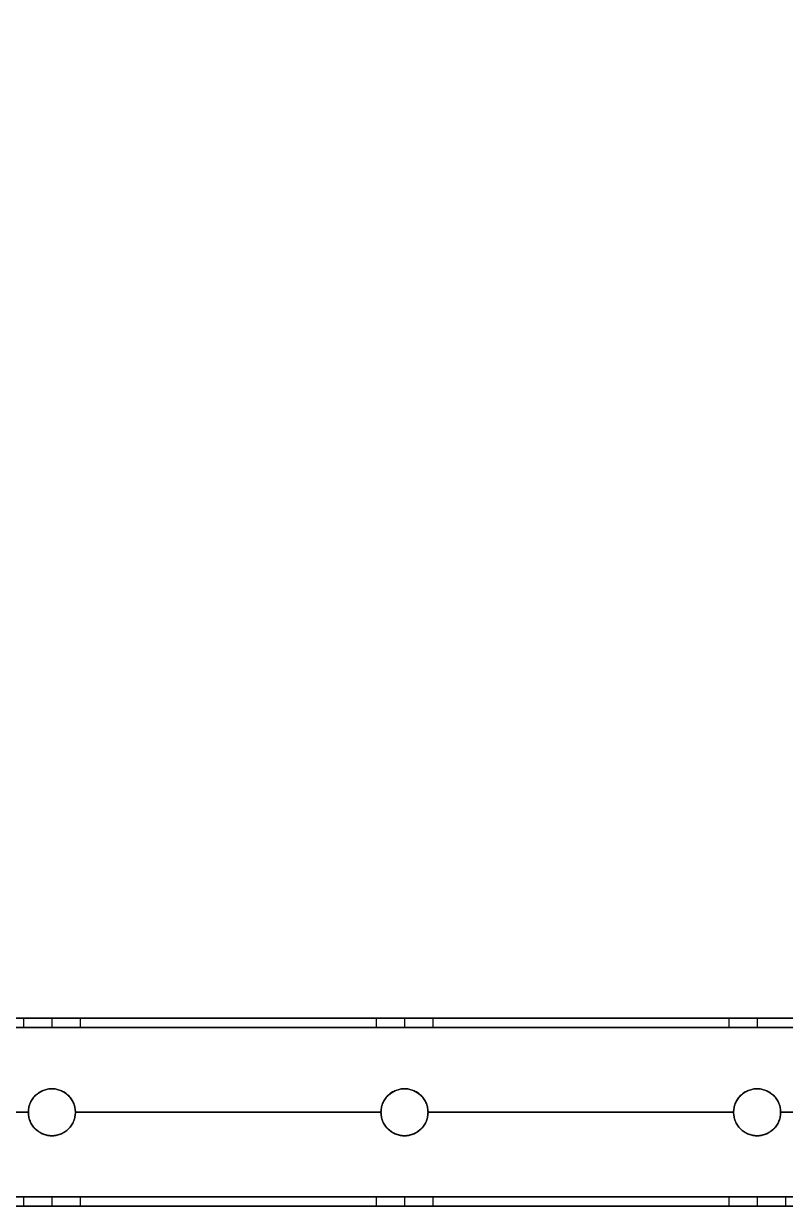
# Model space of a CAD drawing. Header units: millimetres. Extents: x -5956 to -4640, y -5088 to -3772.
# Drawn here: x -5791.6 to -5629.6, y -5087.9 to -4836.4 of the extents above; entities that cross this region are included whole.
import ezdxf

# ---------------------------------------------------------------- set-up
doc = ezdxf.new("R2010")
doc.units = ezdxf.units.MM
doc.header["$MEASUREMENT"] = 0
doc.layers.add('staal', color=5, linetype='Continuous', true_color=0x0000ff)

msp = doc.modelspace()

# ---------------------------------------------------------------- linework, layer by layer
at = {"layer": 'staal'}
for p, q in [((-5791.61, -5047.89, 1641.01), (-5791.61, -5049.89, 1641.01)), ((-5791.61, -5047.89, -404.81), (-5791.61, -5049.89, -404.81)), ((-5785.61, -5047.89, 1647.01), (-5785.61, -5049.89, 1647.01)), ((-5785.61, -5047.89, 1635.01), (-5785.61, -5049.89, 1635.01)), ((-5785.61, -5047.89, -398.81), (-5785.61, -5049.89, -398.81)), ((-5785.61, -5047.89, -410.81), (-5785.61, -5049.89, -410.81)), ((-5779.61, -5047.89, 1641.01), (-5779.61, -5049.89, 1641.01)), ((-5779.61, -5047.89, -404.81), (-5779.61, -5049.89, -404.81)), ((-5716.61, -5047.89, 1641.01), (-5716.61, -5049.89, 1641.01)), ((-5716.61, -5047.89, -404.81), (-5716.61, -5049.89, -404.81)), ((-5710.61, -5047.89, 1647.01), (-5710.61, -5049.89, 1647.01)), ((-5710.61, -5047.89, 1635.01), (-5710.61, -5049.89, 1635.01)), ((-5710.61, -5047.89, -398.81), (-5710.61, -5049.89, -398.81)), ((-5710.61, -5047.89, -410.81), (-5710.61, -5049.89, -410.81)), ((-5704.61, -5047.89, 1641.01), (-5704.61, -5049.89, 1641.01)), ((-5704.61, -5047.89, -404.81), (-5704.61, -5049.89, -404.81)), ((-5641.61, -5047.89, 1641.01), (-5641.61, -5049.89, 1641.01)), ((-5641.61, -5047.89, -404.81), (-5641.61, -5049.89, -404.81)), ((-5635.61, -5047.89, 1647.01), (-5635.61, -5049.89, 1647.01)), ((-5635.61, -5047.89, 1635.01), (-5635.61, -5049.89, 1635.01)), ((-5635.61, -5047.89, -398.81), (-5635.61, -5049.89, -398.81)), ((-5635.61, -5047.89, -410.81), (-5635.61, -5049.89, -410.81)), ((-5785.61, -5062.89, 1621.01), (-5785.61, -5062.89, 1623.01)), ((-5785.61, -5062.89, 1659.01), (-5785.61, -5062.89, 1661.01)), ((-5785.61, -5062.89, -424.81), (-5785.61, -5062.89, -422.81)), ((-5785.61, -5062.89, -386.81), (-5785.61, -5062.89, -384.81)), ((-5710.61, -5062.89, 1621.01), (-5710.61, -5062.89, 1623.01)), ((-5710.61, -5062.89, 1659.01), (-5710.61, -5062.89, 1661.01)), ((-5710.61, -5062.89, -424.81), (-5710.61, -5062.89, -422.81)), ((-5710.61, -5062.89, -386.81), (-5710.61, -5062.89, -384.81)), ((-5635.61, -5062.89, 1621.01), (-5635.61, -5062.89, 1623.01)), ((-5635.61, -5062.89, 1659.01), (-5635.61, -5062.89, 1661.01)), ((-5635.61, -5062.89, -424.81), (-5635.61, -5062.89, -422.81)), ((-5635.61, -5062.89, -386.81), (-5635.61, -5062.89, -384.81)), ((-5790.61, -5067.89, 1659.01), (-5790.61, -5067.89, 1661.01)), ((-5790.61, -5067.89, 1621.01), (-5790.61, -5067.89, 1623.01)), ((-5790.61, -5067.89, -386.81), (-5790.61, -5067.89, -384.81)), ((-5790.61, -5067.89, -424.81), (-5790.61, -5067.89, -422.81)), ((-5780.61, -5067.89, 1659.01), (-5780.61, -5067.89, 1661.01)), ((-5780.61, -5067.89, 1621.01), (-5780.61, -5067.89, 1623.01)), ((-5780.61, -5067.89, -386.81), (-5780.61, -5067.89, -384.81)), ((-5780.61, -5067.89, -424.81), (-5780.61, -5067.89, -422.81)), ((-5715.61, -5067.89, 1659.01), (-5715.61, -5067.89, 1661.01)), ((-5715.61, -5067.89, 1621.01), (-5715.61, -5067.89, 1623.01)), ((-5715.61, -5067.89, -386.81), (-5715.61, -5067.89, -384.81)), ((-5715.61, -5067.89, -424.81), (-5715.61, -5067.89, -422.81)), ((-5705.61, -5067.89, 1659.01), (-5705.61, -5067.89, 1661.01)), ((-5705.61, -5067.89, 1621.01), (-5705.61, -5067.89, 1623.01)), ((-5705.61, -5067.89, -386.81), (-5705.61, -5067.89, -384.81)), ((-5705.61, -5067.89, -424.81), (-5705.61, -5067.89, -422.81)), ((-5640.61, -5067.89, 1659.01), (-5640.61, -5067.89, 1661.01)), ((-5640.61, -5067.89, 1621.01), (-5640.61, -5067.89, 1623.01)), ((-5640.61, -5067.89, -386.81), (-5640.61, -5067.89, -384.81)), ((-5640.61, -5067.89, -424.81), (-5640.61, -5067.89, -422.81)), ((-5630.61, -5067.89, 1659.01), (-5630.61, -5067.89, 1661.01)), ((-5630.61, -5067.89, 1621.01), (-5630.61, -5067.89, 1623.01)), ((-5630.61, -5067.89, -386.81), (-5630.61, -5067.89, -384.81)), ((-5630.61, -5067.89, -424.81), (-5630.61, -5067.89, -422.81)), ((-5785.61, -5072.89, 1659.01), (-5785.61, -5072.89, 1661.01)), ((-5785.61, -5072.89, 1621.01), (-5785.61, -5072.89, 1623.01)), ((-5785.61, -5072.89, -386.81), (-5785.61, -5072.89, -384.81)), ((-5785.61, -5072.89, -424.81), (-5785.61, -5072.89, -422.81)), ((-5710.61, -5072.89, 1659.01), (-5710.61, -5072.89, 1661.01)), ((-5710.61, -5072.89, 1621.01), (-5710.61, -5072.89, 1623.01)), ((-5710.61, -5072.89, -386.81), (-5710.61, -5072.89, -384.81)), ((-5710.61, -5072.89, -424.81), (-5710.61, -5072.89, -422.81)), ((-5635.61, -5072.89, 1659.01), (-5635.61, -5072.89, 1661.01)), ((-5635.61, -5072.89, 1621.01), (-5635.61, -5072.89, 1623.01)), ((-5635.61, -5072.89, -386.81), (-5635.61, -5072.89, -384.81)), ((-5635.61, -5072.89, -424.81), (-5635.61, -5072.89, -422.81)), ((-5791.61, -5085.89, -404.81), (-5791.61, -5087.89, -404.81)), ((-5785.61, -5085.89, 1647.01), (-5785.61, -5087.89, 1647.01)), ((-5785.61, -5085.89, 1635.01), (-5785.61, -5087.89, 1635.01)), ((-5785.61, -5085.89, -398.81), (-5785.61, -5087.89, -398.81)), ((-5785.61, -5085.89, -410.81), (-5785.61, -5087.89, -410.81)), ((-5779.61, -5085.89, 1641.01), (-5779.61, -5087.89, 1641.01)), ((-5779.61, -5085.89, -404.81), (-5779.61, -5087.89, -404.81)), ((-5716.61, -5085.89, 1641.01), (-5716.61, -5087.89, 1641.01)), ((-5716.61, -5085.89, -404.81), (-5716.61, -5087.89, -404.81)), ((-5710.61, -5085.89, 1647.01), (-5710.61, -5087.89, 1647.01)), ((-5710.61, -5085.89, 1635.01), (-5710.61, -5087.89, 1635.01)), ((-5710.61, -5085.89, -398.81), (-5710.61, -5087.89, -398.81)), ((-5710.61, -5085.89, -410.81), (-5710.61, -5087.89, -410.81)), ((-5704.61, -5085.89, 1641.01), (-5704.61, -5087.89, 1641.01)), ((-5704.61, -5085.89, -404.81), (-5704.61, -5087.89, -404.81)), ((-5641.61, -5085.89, 1641.01), (-5641.61, -5087.89, 1641.01)), ((-5641.61, -5085.89, -404.81), (-5641.61, -5087.89, -404.81)), ((-5635.61, -5085.89, 1647.01), (-5635.61, -5087.89, 1647.01)), ((-5635.61, -5085.89, 1635.01), (-5635.61, -5087.89, 1635.01)), ((-5635.61, -5085.89, -398.81), (-5635.61, -5087.89, -398.81)), ((-5635.61, -5085.89, -410.81), (-5635.61, -5087.89, -410.81)), ((-5629.61, -5085.89, 1641.01), (-5629.61, -5087.89, 1641.01))]:
    msp.add_line(p, q, dxfattribs=at)
for points in [[(-4640.11, -5087.89), (-5956.11, -5087.89), (-5956.11, -3771.89), (-4640.11, -3771.89)], [(-4680.11, -5047.89), (-5916.11, -5047.89), (-5916.11, -3811.89), (-4680.11, -3811.89)]]:
    msp.add_lwpolyline(points, close=True, dxfattribs=at)
for centre in [(-5785.61, -5067.89, 1621.01), (-5785.61, -5067.89, 1660.01), (-5785.61, -5067.89, 1622.01), (-5785.61, -5067.89, -424.81), (-5785.61, -5067.89, -385.81), (-5785.61, -5067.89, -423.81), (-5710.61, -5067.89, 1621.01), (-5710.61, -5067.89, 1660.01), (-5710.61, -5067.89, 1622.01), (-5710.61, -5067.89, -424.81), (-5710.61, -5067.89, -385.81), (-5710.61, -5067.89, -423.81), (-5635.61, -5067.89, 1621.01), (-5635.61, -5067.89, 1660.01), (-5635.61, -5067.89, 1622.01), (-5635.61, -5067.89, -424.81), (-5635.61, -5067.89, -385.81), (-5635.61, -5067.89, -423.81)]:
    msp.add_circle(centre, 5, dxfattribs=at)
for points in [[(-4678.11, -5049.89, 1659.01), (-5298.11, -5049.89, 1659.01), (-5918.11, -5049.89, 1659.01)], [(-4678.11, -5049.89, 1623.01), (-5298.11, -5049.89, 1623.01), (-5918.11, -5049.89, 1623.01)], [(-5918.11, -5049.89, -386.81), (-5298.11, -5049.89, -386.81), (-4678.11, -5049.89, -386.81)], [(-5918.11, -5049.89, -422.81), (-5298.11, -5049.89, -422.81), (-4678.11, -5049.89, -422.81)], [(-4680.11, -5047.89, 1621.01), (-5298.11, -5047.89, 1621.01), (-5916.11, -5047.89, 1621.01)], [(-4680.11, -5047.89, 1661.01), (-5298.11, -5047.89, 1661.01), (-5916.11, -5047.89, 1661.01)], [(-5916.11, -5047.89, -424.81), (-5298.11, -5047.89, -424.81), (-4680.11, -5047.89, -424.81)], [(-5916.11, -5047.89, -384.81), (-5298.11, -5047.89, -384.81), (-4680.11, -5047.89, -384.81)], [(-5791.61, -5047.89, 1641.01), (-5823.11, -5047.89, 1641.01), (-5854.61, -5047.89, 1641.01)], [(-5854.61, -5047.89, -404.81), (-5823.11, -5047.89, -404.81), (-5791.61, -5047.89, -404.81)], [(-5791.61, -5049.89, 1641.01), (-5823.11, -5049.89, 1641.01), (-5854.61, -5049.89, 1641.01)], [(-5854.61, -5049.89, -404.81), (-5823.11, -5049.89, -404.81), (-5791.61, -5049.89, -404.81)], [(-5716.61, -5047.89, 1641.01), (-5748.11, -5047.89, 1641.01), (-5779.61, -5047.89, 1641.01)], [(-5779.61, -5047.89, -404.81), (-5748.11, -5047.89, -404.81), (-5716.61, -5047.89, -404.81)], [(-5716.61, -5049.89, 1641.01), (-5748.11, -5049.89, 1641.01), (-5779.61, -5049.89, 1641.01)], [(-5779.61, -5049.89, -404.81), (-5748.11, -5049.89, -404.81), (-5716.61, -5049.89, -404.81)], [(-5641.61, -5047.89, 1641.01), (-5673.11, -5047.89, 1641.01), (-5704.61, -5047.89, 1641.01)], [(-5704.61, -5047.89, -404.81), (-5673.11, -5047.89, -404.81), (-5641.61, -5047.89, -404.81)], [(-5641.61, -5049.89, 1641.01), (-5673.11, -5049.89, 1641.01), (-5704.61, -5049.89, 1641.01)], [(-5704.61, -5049.89, -404.81), (-5673.11, -5049.89, -404.81), (-5641.61, -5049.89, -404.81)], [(-5566.61, -5049.89, 1641.01), (-5598.11, -5049.89, 1641.01), (-5629.61, -5049.89, 1641.01)], [(-5790.61, -5067.89, 1661.01), (-5823.11, -5067.89, 1661.01), (-5855.61, -5067.89, 1661.01)], [(-5790.61, -5067.89, 1659.01), (-5823.11, -5067.89, 1659.01), (-5855.61, -5067.89, 1659.01)], [(-5790.61, -5067.89, 1623.01), (-5823.11, -5067.89, 1623.01), (-5855.61, -5067.89, 1623.01)], [(-5790.61, -5067.89, 1621.01), (-5823.11, -5067.89, 1621.01), (-5855.61, -5067.89, 1621.01)], [(-5855.61, -5067.89, -384.81), (-5823.11, -5067.89, -384.81), (-5790.61, -5067.89, -384.81)], [(-5855.61, -5067.89, -386.81), (-5823.11, -5067.89, -386.81), (-5790.61, -5067.89, -386.81)], [(-5855.61, -5067.89, -422.81), (-5823.11, -5067.89, -422.81), (-5790.61, -5067.89, -422.81)], [(-5855.61, -5067.89, -424.81), (-5823.11, -5067.89, -424.81), (-5790.61, -5067.89, -424.81)], [(-5715.61, -5067.89, 1661.01), (-5748.11, -5067.89, 1661.01), (-5780.61, -5067.89, 1661.01)], [(-5715.61, -5067.89, 1659.01), (-5748.11, -5067.89, 1659.01), (-5780.61, -5067.89, 1659.01)], [(-5715.61, -5067.89, 1623.01), (-5748.11, -5067.89, 1623.01), (-5780.61, -5067.89, 1623.01)], [(-5715.61, -5067.89, 1621.01), (-5748.11, -5067.89, 1621.01), (-5780.61, -5067.89, 1621.01)], [(-5780.61, -5067.89, -384.81), (-5748.11, -5067.89, -384.81), (-5715.61, -5067.89, -384.81)], [(-5780.61, -5067.89, -386.81), (-5748.11, -5067.89, -386.81), (-5715.61, -5067.89, -386.81)], [(-5780.61, -5067.89, -422.81), (-5748.11, -5067.89, -422.81), (-5715.61, -5067.89, -422.81)], [(-5780.61, -5067.89, -424.81), (-5748.11, -5067.89, -424.81), (-5715.61, -5067.89, -424.81)], [(-5640.61, -5067.89, 1661.01), (-5673.11, -5067.89, 1661.01), (-5705.61, -5067.89, 1661.01)], [(-5640.61, -5067.89, 1659.01), (-5673.11, -5067.89, 1659.01), (-5705.61, -5067.89, 1659.01)], [(-5640.61, -5067.89, 1623.01), (-5673.11, -5067.89, 1623.01), (-5705.61, -5067.89, 1623.01)], [(-5640.61, -5067.89, 1621.01), (-5673.11, -5067.89, 1621.01), (-5705.61, -5067.89, 1621.01)], [(-5705.61, -5067.89, -384.81), (-5673.11, -5067.89, -384.81), (-5640.61, -5067.89, -384.81)], [(-5705.61, -5067.89, -386.81), (-5673.11, -5067.89, -386.81), (-5640.61, -5067.89, -386.81)], [(-5705.61, -5067.89, -422.81), (-5673.11, -5067.89, -422.81), (-5640.61, -5067.89, -422.81)], [(-5705.61, -5067.89, -424.81), (-5673.11, -5067.89, -424.81), (-5640.61, -5067.89, -424.81)], [(-5565.61, -5067.89, 1661.01), (-5598.11, -5067.89, 1661.01), (-5630.61, -5067.89, 1661.01)], [(-5565.61, -5067.89, 1659.01), (-5598.11, -5067.89, 1659.01), (-5630.61, -5067.89, 1659.01)], [(-5565.61, -5067.89, 1623.01), (-5598.11, -5067.89, 1623.01), (-5630.61, -5067.89, 1623.01)], [(-5565.61, -5067.89, 1621.01), (-5598.11, -5067.89, 1621.01), (-5630.61, -5067.89, 1621.01)], [(-5630.61, -5067.89, -384.81), (-5598.11, -5067.89, -384.81), (-5565.61, -5067.89, -384.81)], [(-5630.61, -5067.89, -386.81), (-5598.11, -5067.89, -386.81), (-5565.61, -5067.89, -386.81)], [(-5630.61, -5067.89, -422.81), (-5598.11, -5067.89, -422.81), (-5565.61, -5067.89, -422.81)], [(-5630.61, -5067.89, -424.81), (-5598.11, -5067.89, -424.81), (-5565.61, -5067.89, -424.81)], [(-4642.11, -5085.89, 1659.01), (-5298.11, -5085.89, 1659.01), (-5954.11, -5085.89, 1659.01)], [(-4642.11, -5085.89, 1623.01), (-5298.11, -5085.89, 1623.01), (-5954.11, -5085.89, 1623.01)], [(-5954.11, -5085.89, -386.81), (-5298.11, -5085.89, -386.81), (-4642.11, -5085.89, -386.81)], [(-5954.11, -5085.89, -422.81), (-5298.11, -5085.89, -422.81), (-4642.11, -5085.89, -422.81)], [(-5854.61, -5085.89, -404.81), (-5823.11, -5085.89, -404.81), (-5791.61, -5085.89, -404.81)], [(-5716.61, -5085.89, 1641.01), (-5748.11, -5085.89, 1641.01), (-5779.61, -5085.89, 1641.01)], [(-5779.61, -5085.89, -404.81), (-5748.11, -5085.89, -404.81), (-5716.61, -5085.89, -404.81)], [(-5641.61, -5085.89, 1641.01), (-5673.11, -5085.89, 1641.01), (-5704.61, -5085.89, 1641.01)], [(-5704.61, -5085.89, -404.81), (-5673.11, -5085.89, -404.81), (-5641.61, -5085.89, -404.81)], [(-5566.61, -5085.89, 1641.01), (-5598.11, -5085.89, 1641.01), (-5629.61, -5085.89, 1641.01)], [(-4640.11, -5087.89, 1621.01), (-5298.11, -5087.89, 1621.01), (-5956.11, -5087.89, 1621.01)], [(-4640.11, -5087.89, 1661.01), (-5298.11, -5087.89, 1661.01), (-5956.11, -5087.89, 1661.01)], [(-5956.11, -5087.89, -424.81), (-5298.11, -5087.89, -424.81), (-4640.11, -5087.89, -424.81)], [(-5956.11, -5087.89, -384.81), (-5298.11, -5087.89, -384.81), (-4640.11, -5087.89, -384.81)], [(-5854.61, -5087.89, -404.81), (-5823.11, -5087.89, -404.81), (-5791.61, -5087.89, -404.81)], [(-5716.61, -5087.89, 1641.01), (-5748.11, -5087.89, 1641.01), (-5779.61, -5087.89, 1641.01)], [(-5779.61, -5087.89, -404.81), (-5748.11, -5087.89, -404.81), (-5716.61, -5087.89, -404.81)], [(-5641.61, -5087.89, 1641.01), (-5673.11, -5087.89, 1641.01), (-5704.61, -5087.89, 1641.01)], [(-5704.61, -5087.89, -404.81), (-5673.11, -5087.89, -404.81), (-5641.61, -5087.89, -404.81)], [(-5566.61, -5087.89, 1641.01), (-5598.11, -5087.89, 1641.01), (-5629.61, -5087.89, 1641.01)]]:
    msp.add_open_spline(points, degree=2, dxfattribs=at)
for points, weights, knots in [([(-5785.61, -5047.89, 1647.01), (-5779.61, -5047.89, 1647.01), (-5779.61, -5047.89, 1641.01), (-5779.61, -5047.89, 1635.01), (-5785.61, -5047.89, 1635.01), (-5791.61, -5047.89, 1635.01), (-5791.61, -5047.89, 1641.01), (-5791.61, -5047.89, 1647.01), (-5785.61, -5047.89, 1647.01)], [1, 0.707106781187, 1, 0.707106781187, 1, 0.707106781187, 1, 0.707106781187, 1], [0, 0, 0, 7.853982, 7.853982, 15.707963, 15.707963, 23.561945, 23.561945, 31.415927, 31.415927, 31.415927]), ([(-5785.61, -5047.89, -398.81), (-5791.61, -5047.89, -398.81), (-5791.61, -5047.89, -404.81), (-5791.61, -5047.89, -410.81), (-5785.61, -5047.89, -410.81), (-5779.61, -5047.89, -410.81), (-5779.61, -5047.89, -404.81), (-5779.61, -5047.89, -398.81), (-5785.61, -5047.89, -398.81)], [1, 0.707106781187, 1, 0.707106781187, 1, 0.707106781187, 1, 0.707106781187, 1], [0, 0, 0, 7.853982, 7.853982, 15.707963, 15.707963, 23.561945, 23.561945, 31.415927, 31.415927, 31.415927]), ([(-5785.61, -5049.89, 1647.01), (-5791.61, -5049.89, 1647.01), (-5791.61, -5049.89, 1641.01), (-5791.61, -5049.89, 1635.01), (-5785.61, -5049.89, 1635.01), (-5779.61, -5049.89, 1635.01), (-5779.61, -5049.89, 1641.01), (-5779.61, -5049.89, 1647.01), (-5785.61, -5049.89, 1647.01)], [0.999999860338, 0.707106851018, 1, 0.707106781187, 1, 0.707106781187, 1, 0.707106851018, 0.999999860338], [-31.415927, -31.415927, -31.415927, -23.561946, -23.561946, -15.707963, -15.707963, -7.853981, -7.853981, 0, 0, 0]), ([(-5785.61, -5049.89, -398.81), (-5779.61, -5049.89, -398.81), (-5779.61, -5049.89, -404.81), (-5779.61, -5049.89, -410.81), (-5785.61, -5049.89, -410.81), (-5791.61, -5049.89, -410.81), (-5791.61, -5049.89, -404.81), (-5791.61, -5049.89, -398.81), (-5785.61, -5049.89, -398.81)], [1, 0.707106781187, 1, 0.707106781187, 1, 0.707106781187, 1, 0.707106781187, 1], [-31.415927, -31.415927, -31.415927, -23.561945, -23.561945, -15.707963, -15.707963, -7.853982, -7.853982, 0, 0, 0]), ([(-5710.61, -5047.89, 1647.01), (-5704.61, -5047.89, 1647.01), (-5704.61, -5047.89, 1641.01), (-5704.61, -5047.89, 1635.01), (-5710.61, -5047.89, 1635.01), (-5716.61, -5047.89, 1635.01), (-5716.61, -5047.89, 1641.01), (-5716.61, -5047.89, 1647.01), (-5710.61, -5047.89, 1647.01)], [1, 0.707106781187, 1, 0.707106781187, 1, 0.707106781187, 1, 0.707106781187, 1], [0, 0, 0, 7.853982, 7.853982, 15.707963, 15.707963, 23.561945, 23.561945, 31.415927, 31.415927, 31.415927]), ([(-5710.61, -5047.89, -398.81), (-5716.61, -5047.89, -398.81), (-5716.61, -5047.89, -404.81), (-5716.61, -5047.89, -410.81), (-5710.61, -5047.89, -410.81), (-5704.61, -5047.89, -410.81), (-5704.61, -5047.89, -404.81), (-5704.61, -5047.89, -398.81), (-5710.61, -5047.89, -398.81)], [1, 0.707106781187, 1, 0.707106781187, 1, 0.707106781187, 1, 0.707106781187, 1], [0, 0, 0, 7.853982, 7.853982, 15.707963, 15.707963, 23.561945, 23.561945, 31.415927, 31.415927, 31.415927]), ([(-5710.61, -5049.89, 1647.01), (-5716.61, -5049.89, 1647.01), (-5716.61, -5049.89, 1641.01), (-5716.61, -5049.89, 1635.01), (-5710.61, -5049.89, 1635.01), (-5704.61, -5049.89, 1635.01), (-5704.61, -5049.89, 1641.01), (-5704.61, -5049.89, 1647.01), (-5710.61, -5049.89, 1647.01)], [1, 0.707106781187, 1, 0.707106781187, 1, 0.707106781187, 1, 0.707106781187, 1], [-31.415927, -31.415927, -31.415927, -23.561945, -23.561945, -15.707963, -15.707963, -7.853982, -7.853982, 0, 0, 0]), ([(-5710.61, -5049.89, -398.81), (-5704.61, -5049.89, -398.81), (-5704.61, -5049.89, -404.81), (-5704.61, -5049.89, -410.81), (-5710.61, -5049.89, -410.81), (-5716.61, -5049.89, -410.81), (-5716.61, -5049.89, -404.81), (-5716.61, -5049.89, -398.81), (-5710.61, -5049.89, -398.81)], [1, 0.707106781187, 1, 0.707106781187, 1, 0.707106781187, 1, 0.707106781187, 1], [-31.415927, -31.415927, -31.415927, -23.561945, -23.561945, -15.707963, -15.707963, -7.853982, -7.853982, 0, 0, 0]), ([(-5635.61, -5047.89, 1647.01), (-5629.61, -5047.89, 1647.01), (-5629.61, -5047.89, 1641.01), (-5629.61, -5047.89, 1635.01), (-5635.61, -5047.89, 1635.01), (-5641.61, -5047.89, 1635.01), (-5641.61, -5047.89, 1641.01), (-5641.61, -5047.89, 1647.01), (-5635.61, -5047.89, 1647.01)], [0.999999860338, 0.707106851018, 1, 0.707106781187, 1, 0.707106781187, 1, 0.707106851018, 0.999999860338], [0, 0, 0, 7.853981, 7.853981, 15.707963, 15.707963, 23.561946, 23.561946, 31.415927, 31.415927, 31.415927]), ([(-5635.61, -5047.89, -398.81), (-5641.61, -5047.89, -398.81), (-5641.61, -5047.89, -404.81), (-5641.61, -5047.89, -410.81), (-5635.61, -5047.89, -410.81), (-5629.61, -5047.89, -410.81), (-5629.61, -5047.89, -404.81), (-5629.61, -5047.89, -398.81), (-5635.61, -5047.89, -398.81)], [1, 0.707106781187, 1, 0.707106781187, 1, 0.707106781187, 1, 0.707106781187, 1], [0, 0, 0, 7.853982, 7.853982, 15.707963, 15.707963, 23.561945, 23.561945, 31.415927, 31.415927, 31.415927]), ([(-5635.61, -5049.89, 1647.01), (-5641.61, -5049.89, 1647.01), (-5641.61, -5049.89, 1641.01), (-5641.61, -5049.89, 1635.01), (-5635.61, -5049.89, 1635.01), (-5629.61, -5049.89, 1635.01), (-5629.61, -5049.89, 1641.01), (-5629.61, -5049.89, 1647.01), (-5635.61, -5049.89, 1647.01)], [1, 0.707106781187, 1, 0.707106781187, 1, 0.707106781187, 1, 0.707106781187, 1], [-31.415927, -31.415927, -31.415927, -23.561945, -23.561945, -15.707963, -15.707963, -7.853982, -7.853982, 0, 0, 0]), ([(-5635.61, -5049.89, -398.81), (-5629.61, -5049.89, -398.81), (-5629.61, -5049.89, -404.81), (-5629.61, -5049.89, -410.81), (-5635.61, -5049.89, -410.81), (-5641.61, -5049.89, -410.81), (-5641.61, -5049.89, -404.81), (-5641.61, -5049.89, -398.81), (-5635.61, -5049.89, -398.81)], [1, 0.707106781187, 1, 0.707106781187, 1, 0.707106781187, 1, 0.707106781187, 1], [-31.415927, -31.415927, -31.415927, -23.561945, -23.561945, -15.707963, -15.707963, -7.853982, -7.853982, 0, 0, 0]), ([(-5785.61, -5062.89, 1661.01), (-5790.61, -5062.89, 1661.01), (-5790.61, -5067.89, 1661.01), (-5790.61, -5072.89, 1661.01), (-5785.61, -5072.89, 1661.01), (-5780.61, -5072.89, 1661.01), (-5780.61, -5067.89, 1661.01), (-5780.61, -5062.89, 1661.01), (-5785.61, -5062.89, 1661.01)], [1, 0.707106781187, 1, 0.707106781187, 1, 0.707106781187, 1, 0.707106781187, 1], [-31.415927, -31.415927, -31.415927, -23.561945, -23.561945, -15.707963, -15.707963, -7.853982, -7.853982, 0, 0, 0]), ([(-5785.61, -5062.89, 1659.01), (-5780.61, -5062.89, 1659.01), (-5780.61, -5067.89, 1659.01), (-5780.61, -5072.89, 1659.01), (-5785.61, -5072.89, 1659.01), (-5790.61, -5072.89, 1659.01), (-5790.61, -5067.89, 1659.01), (-5790.61, -5062.89, 1659.01), (-5785.61, -5062.89, 1659.01)], [1, 0.707106781187, 1, 0.707106781187, 1, 0.707106781187, 1, 0.707106781187, 1], [0, 0, 0, 7.853982, 7.853982, 15.707963, 15.707963, 23.561945, 23.561945, 31.415927, 31.415927, 31.415927]), ([(-5785.61, -5062.89, 1623.01), (-5790.61, -5062.89, 1623.01), (-5790.61, -5067.89, 1623.01), (-5790.61, -5072.89, 1623.01), (-5785.61, -5072.89, 1623.01), (-5780.61, -5072.89, 1623.01), (-5780.61, -5067.89, 1623.01), (-5780.61, -5062.89, 1623.01), (-5785.61, -5062.89, 1623.01)], [1, 0.707106781187, 1, 0.707106781187, 1, 0.707106781187, 1, 0.707106781187, 1], [-31.415927, -31.415927, -31.415927, -23.561945, -23.561945, -15.707963, -15.707963, -7.853982, -7.853982, 0, 0, 0]), ([(-5785.61, -5062.89, -384.81), (-5780.61, -5062.89, -384.81), (-5780.61, -5067.89, -384.81), (-5780.61, -5072.89, -384.81), (-5785.61, -5072.89, -384.81), (-5790.61, -5072.89, -384.81), (-5790.61, -5067.89, -384.81), (-5790.61, -5062.89, -384.81), (-5785.61, -5062.89, -384.81)], [1, 0.707106781187, 1, 0.707106781187, 1, 0.707106781187, 1, 0.707106781187, 1], [-31.415927, -31.415927, -31.415927, -23.561945, -23.561945, -15.707963, -15.707963, -7.853982, -7.853982, 0, 0, 0]), ([(-5785.61, -5062.89, -386.81), (-5790.61, -5062.89, -386.81), (-5790.61, -5067.89, -386.81), (-5790.61, -5072.89, -386.81), (-5785.61, -5072.89, -386.81), (-5780.61, -5072.89, -386.81), (-5780.61, -5067.89, -386.81), (-5780.61, -5062.89, -386.81), (-5785.61, -5062.89, -386.81)], [1, 0.707106781187, 1, 0.707106781187, 1, 0.707106781187, 1, 0.707106781187, 1], [0, 0, 0, 7.853982, 7.853982, 15.707963, 15.707963, 23.561945, 23.561945, 31.415927, 31.415927, 31.415927]), ([(-5785.61, -5062.89, -422.81), (-5780.61, -5062.89, -422.81), (-5780.61, -5067.89, -422.81), (-5780.61, -5072.89, -422.81), (-5785.61, -5072.89, -422.81), (-5790.61, -5072.89, -422.81), (-5790.61, -5067.89, -422.81), (-5790.61, -5062.89, -422.81), (-5785.61, -5062.89, -422.81)], [1, 0.707106781187, 1, 0.707106781187, 1, 0.707106781187, 1, 0.707106781187, 1], [-31.415927, -31.415927, -31.415927, -23.561945, -23.561945, -15.707963, -15.707963, -7.853982, -7.853982, 0, 0, 0]), ([(-5710.61, -5062.89, 1661.01), (-5715.61, -5062.89, 1661.01), (-5715.61, -5067.89, 1661.01), (-5715.61, -5072.89, 1661.01), (-5710.61, -5072.89, 1661.01), (-5705.61, -5072.89, 1661.01), (-5705.61, -5067.89, 1661.01), (-5705.61, -5062.89, 1661.01), (-5710.61, -5062.89, 1661.01)], [1, 0.707106781187, 1, 0.707106781187, 1, 0.707106781187, 1, 0.707106781187, 1], [-31.415927, -31.415927, -31.415927, -23.561945, -23.561945, -15.707963, -15.707963, -7.853982, -7.853982, 0, 0, 0]), ([(-5710.61, -5062.89, 1659.01), (-5705.61, -5062.89, 1659.01), (-5705.61, -5067.89, 1659.01), (-5705.61, -5072.89, 1659.01), (-5710.61, -5072.89, 1659.01), (-5715.61, -5072.89, 1659.01), (-5715.61, -5067.89, 1659.01), (-5715.61, -5062.89, 1659.01), (-5710.61, -5062.89, 1659.01)], [1, 0.707106781187, 1, 0.707106781187, 1, 0.707106781187, 1, 0.707106781187, 1], [0, 0, 0, 7.853982, 7.853982, 15.707963, 15.707963, 23.561945, 23.561945, 31.415927, 31.415927, 31.415927]), ([(-5710.61, -5062.89, 1623.01), (-5715.61, -5062.89, 1623.01), (-5715.61, -5067.89, 1623.01), (-5715.61, -5072.89, 1623.01), (-5710.61, -5072.89, 1623.01), (-5705.61, -5072.89, 1623.01), (-5705.61, -5067.89, 1623.01), (-5705.61, -5062.89, 1623.01), (-5710.61, -5062.89, 1623.01)], [1, 0.707106781187, 1, 0.707106781187, 1, 0.707106781187, 1, 0.707106781187, 1], [-31.415927, -31.415927, -31.415927, -23.561945, -23.561945, -15.707963, -15.707963, -7.853982, -7.853982, 0, 0, 0]), ([(-5710.61, -5062.89, -384.81), (-5705.61, -5062.89, -384.81), (-5705.61, -5067.89, -384.81), (-5705.61, -5072.89, -384.81), (-5710.61, -5072.89, -384.81), (-5715.61, -5072.89, -384.81), (-5715.61, -5067.89, -384.81), (-5715.61, -5062.89, -384.81), (-5710.61, -5062.89, -384.81)], [1, 0.707106781187, 1, 0.707106781187, 1, 0.707106781187, 1, 0.707106781187, 1], [-31.415927, -31.415927, -31.415927, -23.561945, -23.561945, -15.707963, -15.707963, -7.853982, -7.853982, 0, 0, 0]), ([(-5710.61, -5062.89, -386.81), (-5715.61, -5062.89, -386.81), (-5715.61, -5067.89, -386.81), (-5715.61, -5072.89, -386.81), (-5710.61, -5072.89, -386.81), (-5705.61, -5072.89, -386.81), (-5705.61, -5067.89, -386.81), (-5705.61, -5062.89, -386.81), (-5710.61, -5062.89, -386.81)], [1, 0.707106781187, 1, 0.707106781187, 1, 0.707106781187, 1, 0.707106781187, 1], [0, 0, 0, 7.853982, 7.853982, 15.707963, 15.707963, 23.561945, 23.561945, 31.415927, 31.415927, 31.415927]), ([(-5710.61, -5062.89, -422.81), (-5705.61, -5062.89, -422.81), (-5705.61, -5067.89, -422.81), (-5705.61, -5072.89, -422.81), (-5710.61, -5072.89, -422.81), (-5715.61, -5072.89, -422.81), (-5715.61, -5067.89, -422.81), (-5715.61, -5062.89, -422.81), (-5710.61, -5062.89, -422.81)], [1, 0.707106781187, 1, 0.707106781187, 1, 0.707106781187, 1, 0.707106781187, 1], [-31.415927, -31.415927, -31.415927, -23.561945, -23.561945, -15.707963, -15.707963, -7.853982, -7.853982, 0, 0, 0]), ([(-5635.61, -5062.89, 1661.01), (-5640.61, -5062.89, 1661.01), (-5640.61, -5067.89, 1661.01), (-5640.61, -5072.89, 1661.01), (-5635.61, -5072.89, 1661.01), (-5630.61, -5072.89, 1661.01), (-5630.61, -5067.89, 1661.01), (-5630.61, -5062.89, 1661.01), (-5635.61, -5062.89, 1661.01)], [1, 0.707106781187, 1, 0.707106781187, 1, 0.707106781187, 1, 0.707106781187, 1], [-31.415927, -31.415927, -31.415927, -23.561945, -23.561945, -15.707963, -15.707963, -7.853982, -7.853982, 0, 0, 0]), ([(-5635.61, -5062.89, 1659.01), (-5630.61, -5062.89, 1659.01), (-5630.61, -5067.89, 1659.01), (-5630.61, -5072.89, 1659.01), (-5635.61, -5072.89, 1659.01), (-5640.61, -5072.89, 1659.01), (-5640.61, -5067.89, 1659.01), (-5640.61, -5062.89, 1659.01), (-5635.61, -5062.89, 1659.01)], [1, 0.707106781187, 1, 0.707106781187, 1, 0.707106781187, 1, 0.707106781187, 1], [0, 0, 0, 7.853982, 7.853982, 15.707963, 15.707963, 23.561945, 23.561945, 31.415927, 31.415927, 31.415927]), ([(-5635.61, -5062.89, 1623.01), (-5640.61, -5062.89, 1623.01), (-5640.61, -5067.89, 1623.01), (-5640.61, -5072.89, 1623.01), (-5635.61, -5072.89, 1623.01), (-5630.61, -5072.89, 1623.01), (-5630.61, -5067.89, 1623.01), (-5630.61, -5062.89, 1623.01), (-5635.61, -5062.89, 1623.01)], [1, 0.707106781187, 1, 0.707106781187, 1, 0.707106781187, 1, 0.707106781187, 1], [-31.415927, -31.415927, -31.415927, -23.561945, -23.561945, -15.707963, -15.707963, -7.853982, -7.853982, 0, 0, 0]), ([(-5635.61, -5062.89, -384.81), (-5630.61, -5062.89, -384.81), (-5630.61, -5067.89, -384.81), (-5630.61, -5072.89, -384.81), (-5635.61, -5072.89, -384.81), (-5640.61, -5072.89, -384.81), (-5640.61, -5067.89, -384.81), (-5640.61, -5062.89, -384.81), (-5635.61, -5062.89, -384.81)], [1, 0.707106781187, 1, 0.707106781187, 1, 0.707106781187, 1, 0.707106781187, 1], [-31.415927, -31.415927, -31.415927, -23.561945, -23.561945, -15.707963, -15.707963, -7.853982, -7.853982, 0, 0, 0]), ([(-5635.61, -5062.89, -386.81), (-5640.61, -5062.89, -386.81), (-5640.61, -5067.89, -386.81), (-5640.61, -5072.89, -386.81), (-5635.61, -5072.89, -386.81), (-5630.61, -5072.89, -386.81), (-5630.61, -5067.89, -386.81), (-5630.61, -5062.89, -386.81), (-5635.61, -5062.89, -386.81)], [1, 0.707106781187, 1, 0.707106781187, 1, 0.707106781187, 1, 0.707106781187, 1], [0, 0, 0, 7.853982, 7.853982, 15.707963, 15.707963, 23.561945, 23.561945, 31.415927, 31.415927, 31.415927]), ([(-5635.61, -5062.89, -422.81), (-5630.61, -5062.89, -422.81), (-5630.61, -5067.89, -422.81), (-5630.61, -5072.89, -422.81), (-5635.61, -5072.89, -422.81), (-5640.61, -5072.89, -422.81), (-5640.61, -5067.89, -422.81), (-5640.61, -5062.89, -422.81), (-5635.61, -5062.89, -422.81)], [1, 0.707106781187, 1, 0.707106781187, 1, 0.707106781187, 1, 0.707106781187, 1], [-31.415927, -31.415927, -31.415927, -23.561945, -23.561945, -15.707963, -15.707963, -7.853982, -7.853982, 0, 0, 0]), ([(-5785.61, -5085.89, 1647.01), (-5779.61, -5085.89, 1647.01), (-5779.61, -5085.89, 1641.01), (-5779.61, -5085.89, 1635.01), (-5785.61, -5085.89, 1635.01), (-5791.61, -5085.89, 1635.01), (-5791.61, -5085.89, 1641.01), (-5791.61, -5085.89, 1647.01), (-5785.61, -5085.89, 1647.01)], [1, 0.707106781187, 1, 0.707106781187, 1, 0.707106781187, 1, 0.707106781187, 1], [0, 0, 0, 7.853982, 7.853982, 15.707963, 15.707963, 23.561945, 23.561945, 31.415927, 31.415927, 31.415927]), ([(-5785.61, -5085.89, -398.81), (-5791.61, -5085.89, -398.81), (-5791.61, -5085.89, -404.81), (-5791.61, -5085.89, -410.81), (-5785.61, -5085.89, -410.81), (-5779.61, -5085.89, -410.81), (-5779.61, -5085.89, -404.81), (-5779.61, -5085.89, -398.81), (-5785.61, -5085.89, -398.81)], [1, 0.707106781187, 1, 0.707106781187, 1, 0.707106781187, 1, 0.707106781187, 1], [0, 0, 0, 7.853982, 7.853982, 15.707963, 15.707963, 23.561945, 23.561945, 31.415927, 31.415927, 31.415927]), ([(-5710.61, -5085.89, 1647.01), (-5704.61, -5085.89, 1647.01), (-5704.61, -5085.89, 1641.01), (-5704.61, -5085.89, 1635.01), (-5710.61, -5085.89, 1635.01), (-5716.61, -5085.89, 1635.01), (-5716.61, -5085.89, 1641.01), (-5716.61, -5085.89, 1647.01), (-5710.61, -5085.89, 1647.01)], [1, 0.707106781187, 1, 0.707106781187, 1, 0.707106781187, 1, 0.707106781187, 1], [0, 0, 0, 7.853982, 7.853982, 15.707963, 15.707963, 23.561945, 23.561945, 31.415927, 31.415927, 31.415927]), ([(-5710.61, -5085.89, -398.81), (-5716.61, -5085.89, -398.81), (-5716.61, -5085.89, -404.81), (-5716.61, -5085.89, -410.81), (-5710.61, -5085.89, -410.81), (-5704.61, -5085.89, -410.81), (-5704.61, -5085.89, -404.81), (-5704.61, -5085.89, -398.81), (-5710.61, -5085.89, -398.81)], [1, 0.707106781187, 1, 0.707106781187, 1, 0.707106781187, 1, 0.707106781187, 1], [0, 0, 0, 7.853982, 7.853982, 15.707963, 15.707963, 23.561945, 23.561945, 31.415927, 31.415927, 31.415927]), ([(-5635.61, -5085.89, 1647.01), (-5629.61, -5085.89, 1647.01), (-5629.61, -5085.89, 1641.01), (-5629.61, -5085.89, 1635.01), (-5635.61, -5085.89, 1635.01), (-5641.61, -5085.89, 1635.01), (-5641.61, -5085.89, 1641.01), (-5641.61, -5085.89, 1647.01), (-5635.61, -5085.89, 1647.01)], [1, 0.707106781187, 1, 0.707106781187, 1, 0.707106781187, 1, 0.707106781187, 1], [0, 0, 0, 7.853982, 7.853982, 15.707963, 15.707963, 23.561945, 23.561945, 31.415927, 31.415927, 31.415927]), ([(-5635.61, -5085.89, -398.81), (-5641.61, -5085.89, -398.81), (-5641.61, -5085.89, -404.81), (-5641.61, -5085.89, -410.81), (-5635.61, -5085.89, -410.81), (-5629.61, -5085.89, -410.81), (-5629.61, -5085.89, -404.81), (-5629.61, -5085.89, -398.81), (-5635.61, -5085.89, -398.81)], [1, 0.707106781187, 1, 0.707106781187, 1, 0.707106781187, 1, 0.707106781187, 1], [0, 0, 0, 7.853982, 7.853982, 15.707963, 15.707963, 23.561945, 23.561945, 31.415927, 31.415927, 31.415927]), ([(-5785.61, -5087.89, 1647.01), (-5791.61, -5087.89, 1647.01), (-5791.61, -5087.89, 1641.01), (-5791.61, -5087.89, 1635.01), (-5785.61, -5087.89, 1635.01), (-5779.61, -5087.89, 1635.01), (-5779.61, -5087.89, 1641.01), (-5779.61, -5087.89, 1647.01), (-5785.61, -5087.89, 1647.01)], [0.999999860338, 0.707106851018, 1, 0.707106781187, 1, 0.707106781187, 1, 0.707106851018, 0.999999860338], [-31.415927, -31.415927, -31.415927, -23.561946, -23.561946, -15.707963, -15.707963, -7.853981, -7.853981, 0, 0, 0]), ([(-5785.61, -5087.89, -398.81), (-5779.61, -5087.89, -398.81), (-5779.61, -5087.89, -404.81), (-5779.61, -5087.89, -410.81), (-5785.61, -5087.89, -410.81), (-5791.61, -5087.89, -410.81), (-5791.61, -5087.89, -404.81), (-5791.61, -5087.89, -398.81), (-5785.61, -5087.89, -398.81)], [0.999999860338, 0.707106851018, 1, 0.707106781187, 1, 0.707106781187, 1, 0.707106851018, 0.999999860338], [-31.415927, -31.415927, -31.415927, -23.561946, -23.561946, -15.707963, -15.707963, -7.853981, -7.853981, 0, 0, 0]), ([(-5710.61, -5087.89, 1647.01), (-5716.61, -5087.89, 1647.01), (-5716.61, -5087.89, 1641.01), (-5716.61, -5087.89, 1635.01), (-5710.61, -5087.89, 1635.01), (-5704.61, -5087.89, 1635.01), (-5704.61, -5087.89, 1641.01), (-5704.61, -5087.89, 1647.01), (-5710.61, -5087.89, 1647.01)], [1, 0.707106781187, 1, 0.707106781187, 1, 0.707106781187, 1, 0.707106781187, 1], [-31.415927, -31.415927, -31.415927, -23.561945, -23.561945, -15.707963, -15.707963, -7.853982, -7.853982, 0, 0, 0]), ([(-5710.61, -5087.89, -398.81), (-5704.61, -5087.89, -398.81), (-5704.61, -5087.89, -404.81), (-5704.61, -5087.89, -410.81), (-5710.61, -5087.89, -410.81), (-5716.61, -5087.89, -410.81), (-5716.61, -5087.89, -404.81), (-5716.61, -5087.89, -398.81), (-5710.61, -5087.89, -398.81)], [1, 0.707106781187, 1, 0.707106781187, 1, 0.707106781187, 1, 0.707106781187, 1], [-31.415927, -31.415927, -31.415927, -23.561945, -23.561945, -15.707963, -15.707963, -7.853982, -7.853982, 0, 0, 0]), ([(-5635.61, -5087.89, 1647.01), (-5641.61, -5087.89, 1647.01), (-5641.61, -5087.89, 1641.01), (-5641.61, -5087.89, 1635.01), (-5635.61, -5087.89, 1635.01), (-5629.61, -5087.89, 1635.01), (-5629.61, -5087.89, 1641.01), (-5629.61, -5087.89, 1647.01), (-5635.61, -5087.89, 1647.01)], [0.999999860338, 0.707106851018, 1, 0.707106781187, 1, 0.707106781187, 1, 0.707106851018, 0.999999860338], [-31.415927, -31.415927, -31.415927, -23.561946, -23.561946, -15.707963, -15.707963, -7.853981, -7.853981, 0, 0, 0]), ([(-5635.61, -5087.89, -398.81), (-5629.61, -5087.89, -398.81), (-5629.61, -5087.89, -404.81), (-5629.61, -5087.89, -410.81), (-5635.61, -5087.89, -410.81), (-5641.61, -5087.89, -410.81), (-5641.61, -5087.89, -404.81), (-5641.61, -5087.89, -398.81), (-5635.61, -5087.89, -398.81)], [1, 0.707106781187, 1, 0.707106781187, 1, 0.707106781187, 1, 0.707106781187, 1], [-31.415927, -31.415927, -31.415927, -23.561945, -23.561945, -15.707963, -15.707963, -7.853982, -7.853982, 0, 0, 0])]:
    msp.add_rational_spline(points, weights, degree=2, knots=knots, dxfattribs=at)

doc.saveas('drawing.dxf')
